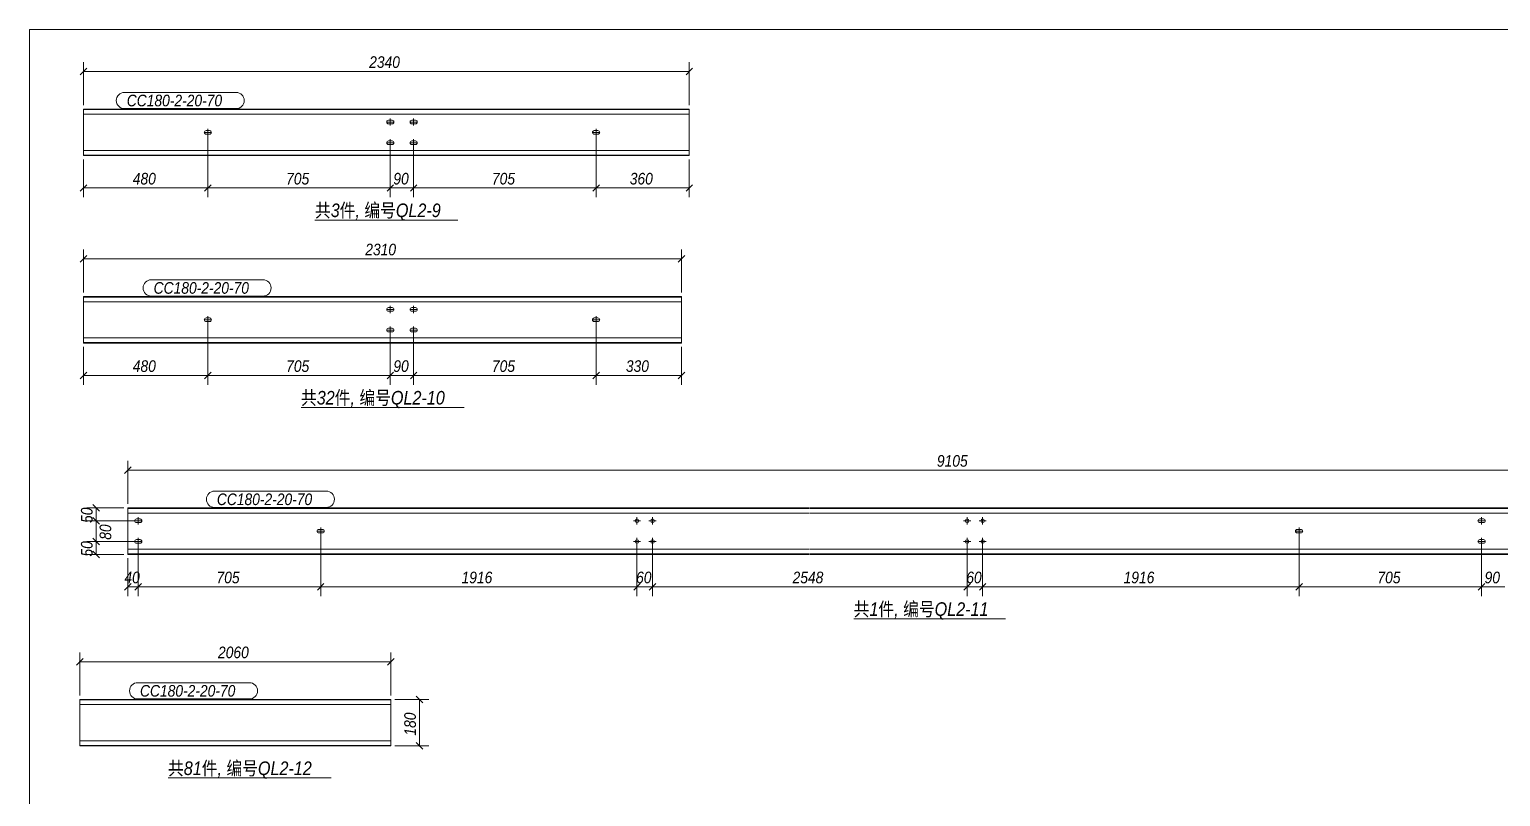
# Model space of a CAD drawing. Extents: x 857 to 4439, y -1249 to 4637.
# Drawn here: x 1458.8 to 1837.7, y 3408.4 to 3606.1 of the extents above; entities that cross this region are included whole.
import ezdxf

# ---------------------------------------------------------------- set-up
doc = ezdxf.new("R2010")
doc.units = 0
doc.header["$LTSCALE"] = 1000
doc.header["$MEASUREMENT"] = 0
doc.linetypes.add('XKITLINE00', pattern=[0])
doc.linetypes.add('XKITLINE02', pattern=[4, 2, -2])
for name, color, linetype, lineweight in [('Bolt', 7, 'Continuous', 0), ('DrawingSheet', 5, 'Continuous', 0), ('OtherObjectType', 1, 'Continuous', 0), ('Part', 2, 'Continuous', 0), ('PartMark', 3, 'Continuous', 0), ('Z-DIMENSIONS', 1, 'Continuous', 0)]:
    doc.layers.add(name, color=color, linetype=linetype, lineweight=lineweight)
doc.styles.add('Arial Italic', font='ariali.ttf')

# ---------------------------------------------------------------- blocks, each defined once
blk = doc.blocks.new('墙面檩条2B')
at = {"layer": 'Bolt', "color": 3, "linetype": 'XKITLINE00', "lineweight": 0}
for p, q in [((97.06, 391.32), (97.02, 391.14)), ((97.02, 391.14), (97.02, 391.14)), ((97.02, 391.14), (97.06, 390.96)), ((98.89, 391.14), (97.02, 391.14)), ((97.16, 391.47), (97.06, 391.32)), ((97.06, 390.96), (97.16, 390.81)), ((97.31, 391.57), (97.16, 391.47)), ((97.16, 390.81), (97.31, 390.71)), ((97.49, 391.61), (97.31, 391.57)), ((97.31, 390.71), (97.49, 390.68)), ((98.42, 391.61), (97.49, 391.61)), ((97.49, 390.68), (98.42, 390.68)), ((97.95, 392.08), (97.95, 390.21)), ((98.6, 391.57), (98.42, 391.61)), ((98.42, 390.68), (98.6, 390.71)), ((98.75, 391.47), (98.6, 391.57)), ((98.6, 390.71), (98.75, 390.81)), ((98.85, 391.32), (98.75, 391.47)), ((98.75, 390.81), (98.85, 390.96)), ((98.89, 391.14), (98.85, 391.32)), ((98.85, 390.96), (98.89, 391.14)), ((98.89, 391.14), (98.89, 391.14)), ((103.06, 391.32), (103.02, 391.14)), ((103.02, 391.14), (103.02, 391.14)), ((103.02, 391.14), (103.06, 390.96)), ((104.89, 391.14), (103.02, 391.14)), ((103.16, 391.47), (103.06, 391.32)), ((103.06, 390.96), (103.16, 390.81)), ((103.31, 391.57), (103.16, 391.47)), ((103.16, 390.81), (103.31, 390.71)), ((103.49, 391.61), (103.31, 391.57)), ((103.31, 390.71), (103.49, 390.68)), ((104.42, 391.61), (103.49, 391.61)), ((103.49, 390.68), (104.42, 390.68)), ((103.95, 392.08), (103.95, 390.21)), ((104.6, 391.57), (104.42, 391.61)), ((104.42, 390.68), (104.6, 390.71)), ((104.75, 391.47), (104.6, 391.57)), ((104.6, 390.71), (104.75, 390.81)), ((104.85, 391.32), (104.75, 391.47)), ((104.75, 390.81), (104.85, 390.96)), ((104.89, 391.14), (104.85, 391.32)), ((104.85, 390.96), (104.89, 391.14)), ((104.89, 391.14), (104.89, 391.14)), ((50.06, 388.65), (50.02, 388.48)), ((50.02, 388.48), (50.02, 388.48)), ((50.02, 388.48), (50.06, 388.3)), ((51.89, 388.48), (50.02, 388.48)), ((50.16, 388.81), (50.06, 388.65)), ((50.06, 388.3), (50.16, 388.15)), ((50.31, 388.91), (50.16, 388.81)), ((50.16, 388.15), (50.31, 388.04)), ((50.49, 388.94), (50.31, 388.91)), ((50.31, 388.04), (50.49, 388.01)), ((51.42, 388.94), (50.49, 388.94)), ((50.49, 388.01), (51.42, 388.01)), ((50.95, 389.41), (50.95, 387.54)), ((51.6, 388.91), (51.42, 388.94)), ((51.42, 388.01), (51.6, 388.04)), ((51.75, 388.81), (51.6, 388.91)), ((51.6, 388.04), (51.75, 388.15)), ((51.85, 388.65), (51.75, 388.81)), ((51.75, 388.15), (51.85, 388.3)), ((51.89, 388.48), (51.85, 388.65)), ((51.85, 388.3), (51.89, 388.48)), ((51.89, 388.48), (51.89, 388.48)), ((97.95, 386.74), (97.95, 384.88)), ((103.95, 386.74), (103.95, 384.88)), ((150.06, 388.65), (150.02, 388.48)), ((150.02, 388.48), (150.02, 388.48)), ((150.02, 388.48), (150.06, 388.3)), ((151.89, 388.48), (150.02, 388.48)), ((150.16, 388.81), (150.06, 388.65)), ((150.06, 388.3), (150.16, 388.15)), ((150.31, 388.91), (150.16, 388.81)), ((150.16, 388.15), (150.31, 388.04)), ((150.49, 388.94), (150.31, 388.91)), ((150.31, 388.04), (150.49, 388.01)), ((151.42, 388.94), (150.49, 388.94)), ((150.49, 388.01), (151.42, 388.01)), ((150.95, 389.41), (150.95, 387.54)), ((151.6, 388.91), (151.42, 388.94)), ((151.42, 388.01), (151.6, 388.04)), ((151.75, 388.81), (151.6, 388.91)), ((151.6, 388.04), (151.75, 388.15)), ((151.85, 388.65), (151.75, 388.81)), ((151.75, 388.15), (151.85, 388.3)), ((151.89, 388.48), (151.85, 388.65)), ((151.85, 388.3), (151.89, 388.48)), ((151.89, 388.48), (151.89, 388.48)), ((97.06, 385.99), (97.02, 385.81)), ((97.02, 385.81), (97.02, 385.81)), ((97.02, 385.81), (97.06, 385.63)), ((98.89, 385.81), (97.02, 385.81)), ((97.16, 386.14), (97.06, 385.99)), ((97.06, 385.63), (97.16, 385.48)), ((97.31, 386.24), (97.16, 386.14)), ((97.16, 385.48), (97.31, 385.38)), ((97.49, 386.28), (97.31, 386.24)), ((97.31, 385.38), (97.49, 385.34)), ((98.42, 386.28), (97.49, 386.28)), ((97.49, 385.34), (98.42, 385.34)), ((98.6, 386.24), (98.42, 386.28)), ((98.42, 385.34), (98.6, 385.38)), ((98.75, 386.14), (98.6, 386.24)), ((98.6, 385.38), (98.75, 385.48)), ((98.85, 385.99), (98.75, 386.14)), ((98.75, 385.48), (98.85, 385.63)), ((98.89, 385.81), (98.85, 385.99)), ((98.85, 385.63), (98.89, 385.81)), ((98.89, 385.81), (98.89, 385.81)), ((103.06, 385.99), (103.02, 385.81)), ((103.02, 385.81), (103.02, 385.81)), ((103.02, 385.81), (103.06, 385.63)), ((104.89, 385.81), (103.02, 385.81)), ((103.16, 386.14), (103.06, 385.99)), ((103.06, 385.63), (103.16, 385.48)), ((103.31, 386.24), (103.16, 386.14)), ((103.16, 385.48), (103.31, 385.38)), ((103.49, 386.28), (103.31, 386.24)), ((103.31, 385.38), (103.49, 385.34)), ((104.42, 386.28), (103.49, 386.28)), ((103.49, 385.34), (104.42, 385.34)), ((104.6, 386.24), (104.42, 386.28)), ((104.42, 385.34), (104.6, 385.38)), ((104.75, 386.14), (104.6, 386.24)), ((104.6, 385.38), (104.75, 385.48)), ((104.85, 385.99), (104.75, 386.14)), ((104.75, 385.48), (104.85, 385.63)), ((104.89, 385.81), (104.85, 385.99)), ((104.85, 385.63), (104.89, 385.81)), ((104.89, 385.81), (104.89, 385.81)), ((50.95, 341.12), (50.95, 339.25)), ((97.06, 343.03), (97.02, 342.85)), ((97.02, 342.85), (97.02, 342.85)), ((97.02, 342.85), (97.06, 342.68)), ((98.89, 342.85), (97.02, 342.85)), ((97.16, 343.18), (97.06, 343.03)), ((97.06, 342.68), (97.16, 342.52)), ((97.31, 343.29), (97.16, 343.18)), ((97.16, 342.52), (97.31, 342.42)), ((97.49, 343.32), (97.31, 343.29)), ((97.31, 342.42), (97.49, 342.39)), ((98.42, 343.32), (97.49, 343.32)), ((97.49, 342.39), (98.42, 342.39)), ((97.95, 343.79), (97.95, 341.92)), ((98.6, 343.29), (98.42, 343.32)), ((98.42, 342.39), (98.6, 342.42)), ((98.75, 343.18), (98.6, 343.29)), ((98.6, 342.42), (98.75, 342.52)), ((98.85, 343.03), (98.75, 343.18)), ((98.75, 342.52), (98.85, 342.68)), ((98.89, 342.85), (98.85, 343.03)), ((98.85, 342.68), (98.89, 342.85)), ((98.89, 342.85), (98.89, 342.85)), ((103.06, 343.03), (103.02, 342.85)), ((103.02, 342.85), (103.02, 342.85)), ((103.02, 342.85), (103.06, 342.68)), ((104.89, 342.85), (103.02, 342.85)), ((103.16, 343.18), (103.06, 343.03)), ((103.06, 342.68), (103.16, 342.52)), ((103.31, 343.29), (103.16, 343.18)), ((103.16, 342.52), (103.31, 342.42)), ((103.49, 343.32), (103.31, 343.29)), ((103.31, 342.42), (103.49, 342.39)), ((104.42, 343.32), (103.49, 343.32)), ((103.49, 342.39), (104.42, 342.39)), ((103.95, 343.79), (103.95, 341.92)), ((104.6, 343.29), (104.42, 343.32)), ((104.42, 342.39), (104.6, 342.42)), ((104.75, 343.18), (104.6, 343.29)), ((104.6, 342.42), (104.75, 342.52)), ((104.85, 343.03), (104.75, 343.18)), ((104.75, 342.52), (104.85, 342.68)), ((104.89, 342.85), (104.85, 343.03)), ((104.85, 342.68), (104.89, 342.85)), ((104.89, 342.85), (104.89, 342.85)), ((150.95, 341.12), (150.95, 339.25)), ((50.06, 340.37), (50.02, 340.19)), ((50.02, 340.19), (50.02, 340.19)), ((50.02, 340.19), (50.06, 340.01)), ((51.89, 340.19), (50.02, 340.19)), ((50.16, 340.52), (50.06, 340.37)), ((50.06, 340.01), (50.16, 339.86)), ((50.31, 340.62), (50.16, 340.52)), ((50.16, 339.86), (50.31, 339.76)), ((50.49, 340.65), (50.31, 340.62)), ((50.31, 339.76), (50.49, 339.72)), ((51.42, 340.65), (50.49, 340.65)), ((50.49, 339.72), (51.42, 339.72)), ((51.6, 340.62), (51.42, 340.65)), ((51.42, 339.72), (51.6, 339.76)), ((51.75, 340.52), (51.6, 340.62)), ((51.6, 339.76), (51.75, 339.86)), ((51.85, 340.37), (51.75, 340.52)), ((51.75, 339.86), (51.85, 340.01)), ((51.89, 340.19), (51.85, 340.37)), ((51.85, 340.01), (51.89, 340.19)), ((51.89, 340.19), (51.89, 340.19)), ((97.06, 337.7), (97.02, 337.52)), ((97.02, 337.52), (97.02, 337.52)), ((97.02, 337.52), (97.06, 337.34)), ((98.89, 337.52), (97.02, 337.52)), ((97.16, 337.85), (97.06, 337.7)), ((97.06, 337.34), (97.16, 337.19)), ((97.31, 337.95), (97.16, 337.85)), ((97.49, 337.99), (97.31, 337.95)), ((98.42, 337.99), (97.49, 337.99)), ((97.95, 338.45), (97.95, 336.59)), ((98.6, 337.95), (98.42, 337.99)), ((98.75, 337.85), (98.6, 337.95)), ((98.85, 337.7), (98.75, 337.85)), ((98.75, 337.19), (98.85, 337.34)), ((98.89, 337.52), (98.85, 337.7)), ((98.85, 337.34), (98.89, 337.52)), ((98.89, 337.52), (98.89, 337.52)), ((103.06, 337.7), (103.02, 337.52)), ((103.02, 337.52), (103.02, 337.52)), ((103.02, 337.52), (103.06, 337.34)), ((104.89, 337.52), (103.02, 337.52)), ((103.16, 337.85), (103.06, 337.7)), ((103.06, 337.34), (103.16, 337.19)), ((103.31, 337.95), (103.16, 337.85)), ((103.49, 337.99), (103.31, 337.95)), ((104.42, 337.99), (103.49, 337.99)), ((103.95, 338.45), (103.95, 336.59)), ((104.6, 337.95), (104.42, 337.99)), ((104.75, 337.85), (104.6, 337.95)), ((104.85, 337.7), (104.75, 337.85)), ((104.75, 337.19), (104.85, 337.34)), ((104.89, 337.52), (104.85, 337.7)), ((104.85, 337.34), (104.89, 337.52)), ((104.89, 337.52), (104.89, 337.52)), ((150.06, 340.37), (150.02, 340.19)), ((150.02, 340.19), (150.02, 340.19)), ((150.02, 340.19), (150.06, 340.01)), ((151.89, 340.19), (150.02, 340.19)), ((150.16, 340.52), (150.06, 340.37)), ((150.06, 340.01), (150.16, 339.86)), ((150.31, 340.62), (150.16, 340.52)), ((150.16, 339.86), (150.31, 339.76)), ((150.49, 340.65), (150.31, 340.62)), ((150.31, 339.76), (150.49, 339.72)), ((151.42, 340.65), (150.49, 340.65)), ((150.49, 339.72), (151.42, 339.72)), ((151.6, 340.62), (151.42, 340.65)), ((151.42, 339.72), (151.6, 339.76)), ((151.75, 340.52), (151.6, 340.62)), ((151.6, 339.76), (151.75, 339.86)), ((151.85, 340.37), (151.75, 340.52)), ((151.75, 339.86), (151.85, 340.01)), ((151.89, 340.19), (151.85, 340.37)), ((151.85, 340.01), (151.89, 340.19)), ((151.89, 340.19), (151.89, 340.19)), ((97.16, 337.19), (97.31, 337.09)), ((97.31, 337.09), (97.49, 337.05)), ((97.49, 337.05), (98.42, 337.05)), ((98.42, 337.05), (98.6, 337.09)), ((98.6, 337.09), (98.75, 337.19)), ((103.16, 337.19), (103.31, 337.09)), ((103.31, 337.09), (103.49, 337.05)), ((103.49, 337.05), (104.42, 337.05)), ((104.42, 337.05), (104.6, 337.09)), ((104.6, 337.09), (104.75, 337.19)), ((32.12, 288.57), (32.08, 288.39)), ((32.08, 288.39), (32.08, 288.39)), ((32.08, 288.39), (32.12, 288.21)), ((33.95, 288.39), (32.08, 288.39)), ((32.22, 288.72), (32.12, 288.57)), ((32.12, 288.21), (32.22, 288.06)), ((32.37, 288.82), (32.22, 288.72)), ((32.22, 288.06), (32.37, 287.96)), ((32.55, 288.86), (32.37, 288.82)), ((33.48, 288.86), (32.55, 288.86)), ((33.02, 289.33), (33.02, 287.46)), ((33.66, 288.82), (33.48, 288.86)), ((33.81, 288.72), (33.66, 288.82)), ((33.66, 287.96), (33.81, 288.06)), ((33.91, 288.57), (33.81, 288.72)), ((33.81, 288.06), (33.91, 288.21)), ((33.95, 288.39), (33.91, 288.57)), ((33.91, 288.21), (33.95, 288.39)), ((33.95, 288.39), (33.95, 288.39)), ((162.41, 288.39), (160.55, 288.39)), ((161.48, 287.46), (161.48, 289.33)), ((166.41, 288.39), (164.55, 288.39)), ((165.48, 287.46), (165.48, 289.33)), ((247.45, 288.39), (245.58, 288.39)), ((246.51, 287.46), (246.51, 289.33)), ((251.45, 288.39), (249.58, 288.39)), ((250.51, 287.46), (250.51, 289.33)), ((378.12, 288.57), (378.08, 288.39)), ((378.08, 288.39), (378.08, 288.39)), ((378.08, 288.39), (378.12, 288.21)), ((379.95, 288.39), (378.08, 288.39)), ((378.22, 288.72), (378.12, 288.57)), ((378.12, 288.21), (378.22, 288.06)), ((378.37, 288.82), (378.22, 288.72)), ((378.22, 288.06), (378.37, 287.96)), ((378.55, 288.86), (378.37, 288.82)), ((379.48, 288.86), (378.55, 288.86)), ((379.01, 289.33), (379.01, 287.46)), ((379.66, 288.82), (379.48, 288.86)), ((379.81, 288.72), (379.66, 288.82)), ((379.66, 287.96), (379.81, 288.06)), ((379.91, 288.57), (379.81, 288.72)), ((379.81, 288.06), (379.91, 288.21)), ((379.95, 288.39), (379.91, 288.57)), ((379.91, 288.21), (379.95, 288.39)), ((379.95, 288.39), (379.95, 288.39)), ((32.37, 287.96), (32.55, 287.93)), ((32.55, 287.93), (33.48, 287.93)), ((33.48, 287.93), (33.66, 287.96)), ((79.12, 285.9), (79.08, 285.73)), ((79.08, 285.73), (79.08, 285.73)), ((79.08, 285.73), (79.12, 285.55)), ((80.95, 285.73), (79.08, 285.73)), ((79.22, 286.06), (79.12, 285.9)), ((79.12, 285.55), (79.22, 285.4)), ((79.37, 286.16), (79.22, 286.06)), ((79.22, 285.4), (79.37, 285.29)), ((79.55, 286.19), (79.37, 286.16)), ((79.37, 285.29), (79.55, 285.26)), ((80.48, 286.19), (79.55, 286.19)), ((79.55, 285.26), (80.48, 285.26)), ((80.02, 286.66), (80.02, 284.79)), ((80.66, 286.16), (80.48, 286.19)), ((80.48, 285.26), (80.66, 285.29)), ((80.81, 286.06), (80.66, 286.16)), ((80.66, 285.29), (80.81, 285.4)), ((80.91, 285.9), (80.81, 286.06)), ((80.81, 285.4), (80.91, 285.55)), ((80.95, 285.73), (80.91, 285.9)), ((80.91, 285.55), (80.95, 285.73)), ((80.95, 285.73), (80.95, 285.73)), ((331.12, 285.9), (331.08, 285.73)), ((331.08, 285.73), (331.08, 285.73)), ((331.08, 285.73), (331.12, 285.55)), ((332.95, 285.73), (331.08, 285.73)), ((331.22, 286.06), (331.12, 285.9)), ((331.12, 285.55), (331.22, 285.4)), ((331.37, 286.16), (331.22, 286.06)), ((331.22, 285.4), (331.37, 285.29)), ((331.55, 286.19), (331.37, 286.16)), ((331.37, 285.29), (331.55, 285.26)), ((332.48, 286.19), (331.55, 286.19)), ((331.55, 285.26), (332.48, 285.26)), ((332.01, 286.66), (332.01, 284.79)), ((332.66, 286.16), (332.48, 286.19)), ((332.48, 285.26), (332.66, 285.29)), ((332.81, 286.06), (332.66, 286.16)), ((332.66, 285.29), (332.81, 285.4)), ((332.91, 285.9), (332.81, 286.06)), ((332.81, 285.4), (332.91, 285.55)), ((332.95, 285.73), (332.91, 285.9)), ((332.91, 285.55), (332.95, 285.73)), ((332.95, 285.73), (332.95, 285.73)), ((378.37, 287.96), (378.55, 287.93)), ((378.55, 287.93), (379.48, 287.93)), ((379.48, 287.93), (379.66, 287.96)), ((32.12, 283.24), (32.08, 283.06)), ((32.08, 283.06), (32.08, 283.06)), ((32.08, 283.06), (32.12, 282.88)), ((33.95, 283.06), (32.08, 283.06)), ((32.22, 283.39), (32.12, 283.24)), ((32.12, 282.88), (32.22, 282.73)), ((32.37, 283.49), (32.22, 283.39)), ((32.22, 282.73), (32.37, 282.63)), ((32.55, 283.53), (32.37, 283.49)), ((32.37, 282.63), (32.55, 282.59)), ((33.48, 283.53), (32.55, 283.53)), ((32.55, 282.59), (33.48, 282.59)), ((33.02, 283.99), (33.02, 282.13)), ((33.66, 283.49), (33.48, 283.53)), ((33.48, 282.59), (33.66, 282.63)), ((33.81, 283.39), (33.66, 283.49)), ((33.66, 282.63), (33.81, 282.73)), ((33.91, 283.24), (33.81, 283.39)), ((33.81, 282.73), (33.91, 282.88)), ((33.95, 283.06), (33.91, 283.24)), ((33.91, 282.88), (33.95, 283.06)), ((33.95, 283.06), (33.95, 283.06)), ((162.41, 283.06), (160.55, 283.06)), ((161.48, 282.13), (161.48, 283.99)), ((166.41, 283.06), (164.55, 283.06)), ((165.48, 282.13), (165.48, 283.99)), ((247.45, 283.06), (245.58, 283.06)), ((246.51, 282.13), (246.51, 283.99)), ((251.45, 283.06), (249.58, 283.06)), ((250.51, 282.13), (250.51, 283.99)), ((378.12, 283.24), (378.08, 283.06)), ((378.08, 283.06), (378.08, 283.06)), ((378.08, 283.06), (378.12, 282.88)), ((379.95, 283.06), (378.08, 283.06)), ((378.22, 283.39), (378.12, 283.24)), ((378.12, 282.88), (378.22, 282.73)), ((378.37, 283.49), (378.22, 283.39)), ((378.22, 282.73), (378.37, 282.63)), ((378.55, 283.53), (378.37, 283.49)), ((378.37, 282.63), (378.55, 282.59)), ((379.48, 283.53), (378.55, 283.53)), ((378.55, 282.59), (379.48, 282.59)), ((379.01, 283.99), (379.01, 282.13)), ((379.66, 283.49), (379.48, 283.53)), ((379.48, 282.59), (379.66, 282.63)), ((379.81, 283.39), (379.66, 283.49)), ((379.66, 282.63), (379.81, 282.73)), ((379.91, 283.24), (379.81, 283.39)), ((379.81, 282.73), (379.91, 282.88)), ((379.95, 283.06), (379.91, 283.24)), ((379.91, 282.88), (379.95, 283.06)), ((379.95, 283.06), (379.95, 283.06))]:
    blk.add_line(p, q, dxfattribs=at)
for centre in [(161.48, 288.39), (165.48, 288.39), (246.51, 288.39), (250.51, 288.39), (161.48, 283.06), (165.48, 283.06), (246.51, 283.06), (250.51, 283.06)]:
    blk.add_circle(centre, 0.467, dxfattribs=at)
at = {"layer": 'DrawingSheet', "color": 5, "linetype": 'XKITLINE00', "lineweight": 0}
for p, q in [((589, 415), (5, 415)), ((5, 415), (5, 5))]:
    blk.add_line(p, q, dxfattribs=at)
at = {"layer": 'OtherObjectType', "color": 1, "linetype": 'XKITLINE00', "lineweight": 0}
for p, q in [((78.54, 365.89), (115.37, 365.89)), ((74.95, 317.6), (116.96, 317.6)), ((217.3, 263.14), (256.38, 263.14)), ((40.7, 222.13), (82.71, 222.13))]:
    blk.add_line(p, q, dxfattribs=at)
at = {"layer": 'Part', "color": 2, "linetype": 'XKITLINE00', "lineweight": 0}
for p, q in [((18.95, 382.48), (18.95, 394.48)), ((174.95, 394.48), (18.95, 394.48)), ((174.95, 382.48), (174.95, 394.48)), ((174.95, 393.14), (18.95, 393.14)), ((174.95, 383.81), (18.95, 383.81)), ((174.95, 382.48), (18.95, 382.48)), ((18.95, 334.19), (18.95, 346.19)), ((172.95, 346.19), (18.95, 346.19)), ((172.95, 344.85), (18.95, 344.85)), ((172.95, 334.19), (172.95, 346.19)), ((172.95, 335.52), (18.95, 335.52)), ((172.95, 334.19), (18.95, 334.19)), ((30.35, 279.73), (30.35, 291.73)), ((120.91, 291.73), (30.35, 291.73)), ((120.91, 290.39), (30.35, 290.39)), ((205.95, 291.73), (121.01, 291.73)), ((205.95, 290.39), (121.01, 290.39)), ((290.98, 291.73), (206.05, 291.73)), ((290.98, 290.39), (206.05, 290.39)), ((456.01, 291.73), (291.08, 291.73)), ((456.01, 290.39), (291.08, 290.39)), ((120.91, 281.06), (30.35, 281.06)), ((205.95, 281.06), (121.01, 281.06)), ((290.98, 281.06), (206.05, 281.06)), ((456.01, 281.06), (291.08, 281.06)), ((120.91, 279.73), (30.35, 279.73)), ((205.95, 279.73), (121.01, 279.73)), ((290.98, 279.73), (206.05, 279.73)), ((456.01, 279.73), (291.08, 279.73)), ((17.97, 230.38), (17.97, 242.38)), ((57.97, 242.38), (17.97, 242.38)), ((57.97, 241.04), (17.97, 241.04)), ((98.07, 242.38), (58.07, 242.38)), ((98.07, 241.04), (58.07, 241.04)), ((98.07, 230.38), (98.07, 242.38)), ((57.97, 231.71), (17.97, 231.71)), ((98.07, 231.71), (58.07, 231.71)), ((57.97, 230.38), (17.97, 230.38)), ((98.07, 230.38), (58.07, 230.38))]:
    blk.add_line(p, q, dxfattribs=at)
at = {"layer": 'Part', "color": 7, "linetype": 'XKITLINE02', "lineweight": 0}
for p, q in [((174.95, 394.34), (18.95, 394.34)), ((174.95, 382.61), (18.95, 382.61)), ((172.95, 346.05), (18.95, 346.05)), ((172.95, 334.32), (18.95, 334.32)), ((120.91, 291.59), (30.35, 291.59)), ((205.95, 291.59), (121.01, 291.59)), ((290.98, 291.59), (206.05, 291.59)), ((456.01, 291.59), (291.08, 291.59)), ((120.91, 279.86), (30.35, 279.86)), ((205.95, 279.86), (121.01, 279.86)), ((290.98, 279.86), (206.05, 279.86)), ((456.01, 279.86), (291.08, 279.86)), ((57.97, 242.24), (17.97, 242.24)), ((98.07, 242.24), (58.07, 242.24)), ((57.97, 230.51), (17.97, 230.51)), ((98.07, 230.51), (58.07, 230.51))]:
    blk.add_line(p, q, dxfattribs=at)
at = {"layer": 'PartMark', "color": 1, "linetype": 'XKITLINE00', "lineweight": 0}
for p, q in [((29.47, 398.78), (58.24, 398.78)), ((29.47, 394.58), (58.24, 394.58)), ((36.39, 350.49), (65.16, 350.49)), ((36.39, 346.29), (65.16, 346.29)), ((52.67, 296.03), (81.45, 296.03)), ((52.67, 291.83), (81.45, 291.83)), ((32.88, 246.68), (61.65, 246.68)), ((32.88, 242.48), (61.65, 242.48))]:
    blk.add_line(p, q, dxfattribs=at)
for centre, start, end in [((29.47, 396.68), 90, 270), ((58.24, 396.68), 270, 90), ((36.39, 348.39), 90, 270), ((65.16, 348.39), 270, 90), ((52.67, 293.93), 90, 270), ((81.45, 293.93), 270, 90), ((32.88, 244.58), 90, 270), ((61.65, 244.58), 270, 90)]:
    blk.add_arc(centre, 2.1, start, end, dxfattribs=at)
at = {"layer": 'Z-DIMENSIONS', "color": 4, "linetype": 'XKITLINE00', "lineweight": 0}
for p, q in [((18.95, 395.48), (18.95, 406.58)), ((174.95, 395.48), (174.95, 406.58)), ((19.8, 405.03), (18.11, 403.33)), ((18.95, 404.18), (174.95, 404.18)), ((175.8, 405.03), (174.11, 403.33)), ((50.95, 387.48), (50.95, 371.74)), ((50.95, 387.48), (50.95, 371.74)), ((150.95, 387.48), (150.95, 371.74)), ((150.95, 387.48), (150.95, 371.74)), ((97.95, 384.81), (97.95, 371.74)), ((97.95, 384.81), (97.95, 371.74)), ((103.95, 384.81), (103.95, 371.74)), ((103.95, 384.81), (103.95, 371.74)), ((18.95, 381.48), (18.95, 371.74)), ((174.95, 381.48), (174.95, 371.74)), ((19.8, 374.99), (18.11, 373.29)), ((18.95, 374.14), (50.95, 374.14)), ((51.8, 374.99), (50.11, 373.29)), ((51.8, 374.99), (50.11, 373.29)), ((50.95, 374.14), (97.95, 374.14)), ((98.8, 374.99), (97.11, 373.29)), ((98.8, 374.99), (97.11, 373.29)), ((97.95, 374.14), (103.95, 374.14)), ((104.8, 374.99), (103.11, 373.29)), ((104.8, 374.99), (103.11, 373.29)), ((103.95, 374.14), (150.95, 374.14)), ((151.8, 374.99), (150.11, 373.29)), ((151.8, 374.99), (150.11, 373.29)), ((150.95, 374.14), (174.95, 374.14)), ((175.8, 374.99), (174.11, 373.29)), ((19.8, 356.74), (18.11, 355.04)), ((18.95, 347.19), (18.95, 358.29)), ((173.8, 356.74), (172.11, 355.04)), ((172.95, 347.19), (172.95, 358.29)), ((18.95, 355.89), (172.95, 355.89)), ((50.95, 339.19), (50.95, 323.45)), ((50.95, 339.19), (50.95, 323.45)), ((150.95, 339.19), (150.95, 323.45)), ((150.95, 339.19), (150.95, 323.45)), ((97.95, 336.52), (97.95, 323.45)), ((97.95, 336.52), (97.95, 323.45)), ((103.95, 336.52), (103.95, 323.45)), ((103.95, 336.52), (103.95, 323.45)), ((18.95, 333.19), (18.95, 323.45)), ((172.95, 333.19), (172.95, 323.45)), ((19.8, 326.7), (18.11, 325.01)), ((18.95, 325.85), (50.95, 325.85)), ((51.8, 326.7), (50.11, 325.01)), ((51.8, 326.7), (50.11, 325.01)), ((50.95, 325.85), (97.95, 325.85)), ((98.8, 326.7), (97.11, 325.01)), ((98.8, 326.7), (97.11, 325.01)), ((97.95, 325.85), (103.95, 325.85)), ((104.8, 326.7), (103.11, 325.01)), ((104.8, 326.7), (103.11, 325.01)), ((103.95, 325.85), (150.95, 325.85)), ((151.8, 326.7), (150.11, 325.01)), ((151.8, 326.7), (150.11, 325.01)), ((150.95, 325.85), (172.95, 325.85)), ((173.8, 326.7), (172.11, 325.01)), ((30.35, 292.73), (30.35, 303.83)), ((31.2, 302.28), (29.5, 300.58)), ((30.35, 301.43), (456.01, 301.43)), ((21.32, 292.57), (23.02, 290.88)), ((29.35, 291.73), (19.77, 291.73)), ((32.02, 288.39), (19.77, 288.39)), ((32.02, 288.39), (19.77, 288.39)), ((21.32, 289.24), (23.02, 287.54)), ((21.32, 289.24), (23.02, 287.54)), ((22.17, 288.39), (22.17, 291.73)), ((22.17, 283.06), (22.17, 288.39)), ((80.02, 284.73), (80.02, 268.99)), ((80.02, 284.73), (80.02, 268.99)), ((332.01, 284.73), (332.01, 268.99)), ((332.01, 284.73), (332.01, 268.99)), ((32.02, 283.06), (19.77, 283.06)), ((32.02, 283.06), (19.77, 283.06)), ((21.32, 283.91), (23.02, 282.21)), ((21.32, 283.91), (23.02, 282.21)), ((21.32, 280.57), (23.02, 278.88)), ((22.17, 279.73), (22.17, 283.06)), ((33.02, 282.06), (33.02, 268.99)), ((33.02, 282.06), (33.02, 268.99)), ((161.48, 282.06), (161.48, 268.99)), ((161.48, 282.06), (161.48, 268.99)), ((165.48, 282.06), (165.48, 268.99)), ((165.48, 282.06), (165.48, 268.99)), ((246.51, 282.06), (246.51, 268.99)), ((246.51, 282.06), (246.51, 268.99)), ((250.51, 282.06), (250.51, 268.99)), ((250.51, 282.06), (250.51, 268.99)), ((379.01, 282.06), (379.01, 268.99)), ((379.01, 282.06), (379.01, 268.99)), ((29.35, 279.73), (19.77, 279.73)), ((30.35, 278.73), (30.35, 268.99)), ((31.2, 272.24), (29.5, 270.54)), ((30.35, 271.39), (33.02, 271.39)), ((33.86, 272.24), (32.17, 270.54)), ((33.86, 272.24), (32.17, 270.54)), ((33.02, 271.39), (80.02, 271.39)), ((80.86, 272.24), (79.17, 270.54)), ((80.86, 272.24), (79.17, 270.54)), ((80.02, 271.39), (161.48, 271.39)), ((162.33, 272.24), (160.63, 270.54)), ((162.33, 272.24), (160.63, 270.54)), ((161.48, 271.39), (165.48, 271.39)), ((166.33, 272.24), (164.63, 270.54)), ((166.33, 272.24), (164.63, 270.54)), ((165.48, 271.39), (246.51, 271.39)), ((247.36, 272.24), (245.66, 270.54)), ((247.36, 272.24), (245.66, 270.54)), ((246.51, 271.39), (250.51, 271.39)), ((251.36, 272.24), (249.66, 270.54)), ((251.36, 272.24), (249.66, 270.54)), ((250.51, 271.39), (332.01, 271.39)), ((332.86, 272.24), (331.16, 270.54)), ((332.86, 272.24), (331.16, 270.54)), ((332.01, 271.39), (379.01, 271.39)), ((379.86, 272.24), (378.16, 270.54)), ((379.86, 272.24), (378.16, 270.54)), ((379.01, 271.39), (385.01, 271.39)), ((17.97, 243.38), (17.97, 254.48)), ((98.07, 243.38), (98.07, 254.48)), ((18.82, 252.93), (17.12, 251.23)), ((17.97, 252.08), (98.07, 252.08)), ((98.92, 252.93), (97.22, 251.23)), ((104.59, 243.23), (106.29, 241.53)), ((99.07, 242.38), (107.84, 242.38)), ((105.44, 230.38), (105.44, 242.38)), ((104.59, 231.23), (106.29, 229.53)), ((99.07, 230.38), (107.84, 230.38))]:
    blk.add_line(p, q, dxfattribs=at)
at = {"layer": 'Z-DIMENSIONS', "color": 3}
for p in [(18.95, 404.18), (174.95, 404.18), (18.95, 374.14), (50.95, 374.14), (50.95, 374.14), (97.95, 374.14), (97.95, 374.14), (103.95, 374.14), (103.95, 374.14), (150.95, 374.14), (150.95, 374.14), (174.95, 374.14), (18.95, 355.89), (172.95, 355.89), (18.95, 325.85), (50.95, 325.85), (50.95, 325.85), (97.95, 325.85), (97.95, 325.85), (103.95, 325.85), (103.95, 325.85), (150.95, 325.85), (150.95, 325.85), (172.95, 325.85), (30.35, 301.43), (22.17, 291.73), (22.17, 288.39), (22.17, 288.39), (22.17, 283.06), (22.17, 283.06), (22.17, 279.73), (30.35, 271.39), (33.02, 271.39), (33.02, 271.39), (80.02, 271.39), (80.02, 271.39), (161.48, 271.39), (161.48, 271.39), (165.48, 271.39), (165.48, 271.39), (246.51, 271.39), (246.51, 271.39), (250.51, 271.39), (250.51, 271.39), (332.01, 271.39), (332.01, 271.39), (379.01, 271.39), (379.01, 271.39), (17.97, 252.08), (98.07, 252.08), (105.44, 242.38), (105.44, 230.38)]:
    blk.add_point(p, dxfattribs=at)
at = {"layer": 'OtherObjectType', "color": 1, "style": 'Arial Italic', "width": 0.85}
for s, p in [('共3件, 编号QL2-9', (78.54, 366.64)), ('共32件, 编号QL2-10', (74.95, 318.35)), ('共1件, 编号QL2-11', (217.3, 263.89)), ('共81件, 编号QL2-12', (40.7, 222.88))]:
    blk.add_text(s, height=3.5, dxfattribs=at).set_placement(p)
at = {"layer": 'PartMark', "color": 7, "style": 'Arial Italic', "width": 0.85}
for p in [(30.07, 395.18), (36.99, 346.89), (53.27, 292.43), (33.48, 243.08)]:
    blk.add_text('CC180-2-20-70', height=3, dxfattribs=at).set_placement(p)
at = {"layer": 'Z-DIMENSIONS', "color": 3, "style": 'Arial Italic', "width": 0.85}
for s, p in [('2340', (92.5, 405.08)), ('480', (31.62, 375.04)), ('705', (71.12, 375.04)), ('90', (98.73, 375.04)), ('705', (124.12, 375.04)), ('360', (159.62, 375.04)), ('2310', (91.5, 356.79)), ('480', (31.62, 326.75)), ('705', (71.12, 326.75)), ('90', (98.73, 326.75)), ('705', (124.12, 326.75)), ('330', (158.62, 326.75)), ('9105', (238.73, 302.33)), ('40', (29.46, 272.29)), ('705', (53.18, 272.29)), ('1916', (116.3, 272.29)), ('60', (161.25, 272.29)), ('2548', (201.55, 272.29)), ('60', (246.29, 272.29)), ('1916', (286.81, 272.29)), ('705', (352.18, 272.29)), ('90', (379.79, 272.29)), ('2060', (53.57, 252.98))]:
    blk.add_text(s, height=3, dxfattribs=at).set_placement(p)
for s, p in [('50', (21.27, 287.83)), ('80', (26.07, 283.5)), ('50', (21.27, 279.17)), ('180', (104.54, 233.04))]:
    blk.add_text(s, height=3, rotation=90.0002, dxfattribs=at).set_placement(p)

msp = doc.modelspace()

# ---------------------------------------------------------------- block references
msp.add_blockref('墙面檩条2B', (1453.82, 3191.08))

doc.saveas('drawing.dxf')
